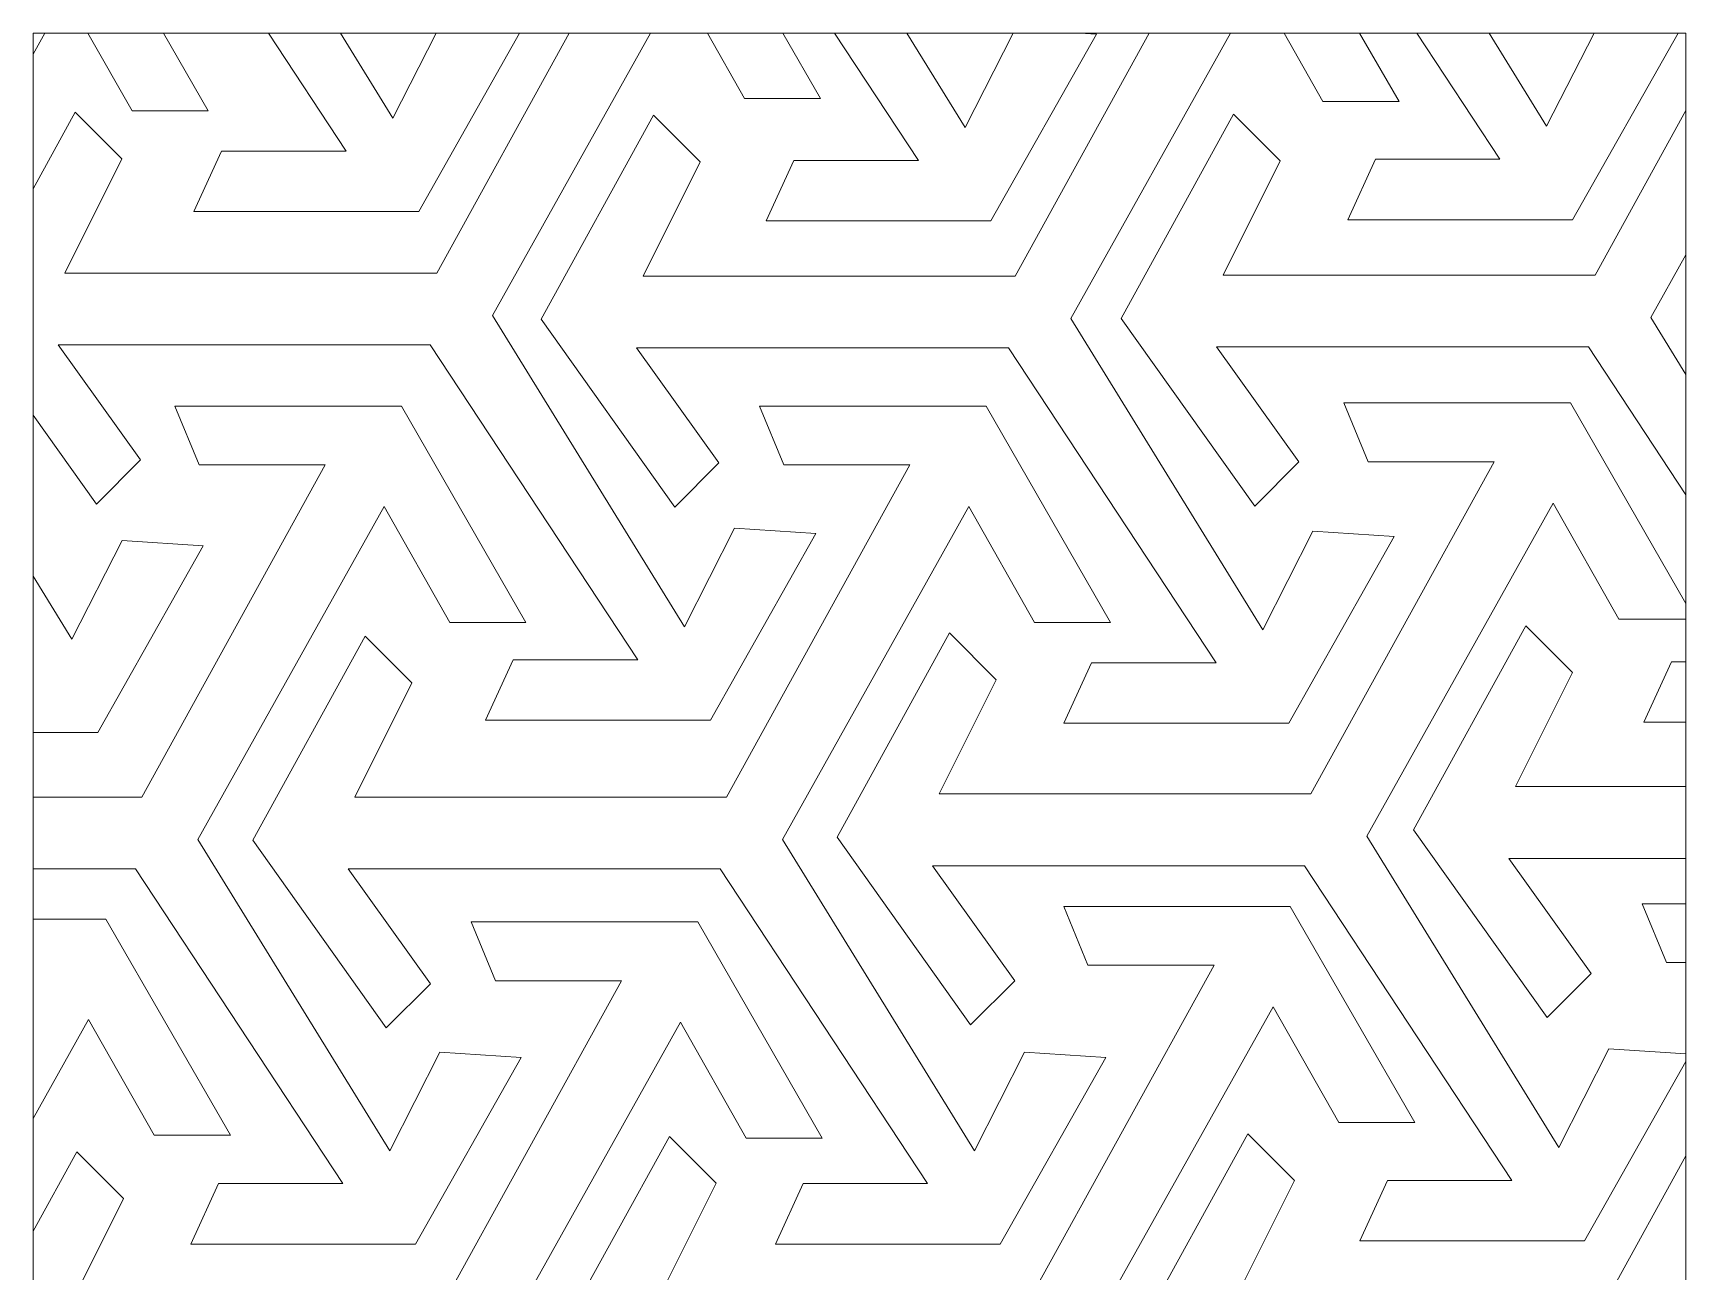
# Model space of a CAD drawing. Header units: centimetres. Extents: x -80 to 66, y -27 to 25.
# Drawn here: x 1.39 to 10.22, y 3.41 to 10.03 of the extents above; entities that cross this region are included whole.
import ezdxf

# ---------------------------------------------------------------- set-up
doc = ezdxf.new("R2010")
doc.units = ezdxf.units.CM
doc.header["$MEASUREMENT"] = 0
doc.layers.add('Layer 1', color=7, linetype='Continuous')

msp = doc.modelspace()

# ---------------------------------------------------------------- linework, layer by layer
at = {"layer": 'Layer 1', "lineweight": 20}
for points, knots in [([(4.25572, 10.03271), (4.25572, 10.03271), (3.54768, 8.75026), (3.54768, 8.75026), (3.54768, 8.75026), (1.56135, 8.75026), (1.56135, 8.75026), (1.56135, 8.75026), (1.86624, 9.36001), (1.86624, 9.36001), (1.86624, 9.36001), (1.61682, 9.60945), (1.61682, 9.60945), (1.61682, 9.60945), (1.39171, 9.2008), (1.39171, 9.2008)], [0, 0, 0, 0, 0.2, 0.2, 0.2, 0.4, 0.4, 0.4, 0.6, 0.6, 0.6, 0.8, 0.8, 0.8, 1, 1, 1, 1]), ([(1.39171, 10.03271), (1.39171, 10.03271), (10.22062, 10.03271), (10.22062, 10.03271), (10.22062, 10.03271), (10.22062, -6.52151), (10.22062, -6.52151), (10.22062, -6.52151), (1.39171, -6.52151), (1.39171, -6.52151), (1.39171, -6.52151), (1.39171, 10.03271), (1.39171, 10.03271)], [0, 0, 0, 0, 0.25, 0.25, 0.25, 0.5, 0.5, 0.5, 0.75, 0.75, 0.75, 1, 1, 1, 1]), ([(1.72976, 7.51644), (1.72976, 7.51644), (1.96534, 7.75201), (1.96534, 7.75201), (1.96534, 7.75201), (1.5265, 8.36641), (1.5265, 8.36641), (1.5265, 8.36641), (3.5128, 8.36641), (3.5128, 8.36641), (3.5128, 8.36641), (4.62144, 6.68497), (4.62144, 6.68497), (4.62144, 6.68497), (3.95626, 6.68497), (3.95626, 6.68497), (3.95626, 6.68497), (3.80844, 6.36161), (3.80844, 6.36161), (3.80844, 6.36161), (5.00946, 6.36161), (5.00946, 6.36161), (5.00946, 6.36161), (5.57302, 7.35938), (5.57302, 7.35938), (5.57302, 7.35938), (5.1388, 7.38711), (5.1388, 7.38711), (5.1388, 7.38711), (4.87088, 6.8605), (4.87088, 6.8605), (4.87088, 6.8605), (3.8454, 8.52347), (3.8454, 8.52347), (3.8454, 8.52347), (4.69019, 10.03271), (4.69019, 10.03271)], [0, 0, 0, 0, 0.0833333, 0.0833333, 0.0833333, 0.1666667, 0.1666667, 0.1666667, 0.25, 0.25, 0.25, 0.3333333, 0.3333333, 0.3333333, 0.4166667, 0.4166667, 0.4166667, 0.5, 0.5, 0.5, 0.5833333, 0.5833333, 0.5833333, 0.6666667, 0.6666667, 0.6666667, 0.75, 0.75, 0.75, 0.8333333, 0.8333333, 0.8333333, 0.9166667, 0.9166667, 0.9166667, 1, 1, 1, 1]), ([(1.68499, 10.03271), (1.68499, 10.03271), (1.92033, 9.61776), (1.92033, 9.61776), (1.92033, 9.61776), (2.32683, 9.61776), (2.32683, 9.61776), (2.32683, 9.61776), (2.08782, 10.03271), (2.08782, 10.03271)], [0, 0, 0, 0, 0.3333333, 0.3333333, 0.3333333, 0.6666667, 0.6666667, 0.6666667, 1, 1, 1, 1]), ([(2.6485, 10.03271), (2.6485, 10.03271), (3.06411, 9.40236), (3.06411, 9.40236), (3.06411, 9.40236), (2.39892, 9.40236), (2.39892, 9.40236), (2.39892, 9.40236), (2.25111, 9.079), (2.25111, 9.079), (2.25111, 9.079), (3.45213, 9.079), (3.45213, 9.079), (3.45213, 9.079), (3.9908, 10.03271), (3.9908, 10.03271)], [0, 0, 0, 0, 0.2, 0.2, 0.2, 0.4, 0.4, 0.4, 0.6, 0.6, 0.6, 0.8, 0.8, 0.8, 1, 1, 1, 1]), ([(3.54494, 10.03271), (3.54494, 10.03271), (3.31355, 9.5779), (3.31355, 9.5779), (3.31355, 9.5779), (3.03308, 10.03271), (3.03308, 10.03271)], [0, 0, 0, 0, 0.5, 0.5, 0.5, 1, 1, 1, 1]), ([(7.35378, 10.03271), (7.35378, 10.03271), (6.63696, 8.73435), (6.63696, 8.73435), (6.63696, 8.73435), (4.65064, 8.73435), (4.65064, 8.73435), (4.65064, 8.73435), (4.95552, 9.3441), (4.95552, 9.3441), (4.95552, 9.3441), (4.7061, 9.59354), (4.7061, 9.59354), (4.7061, 9.59354), (4.10556, 8.50337), (4.10556, 8.50337), (4.10556, 8.50337), (4.81904, 7.50053), (4.81904, 7.50053)], [0, 0, 0, 0, 0.1666667, 0.1666667, 0.1666667, 0.3333333, 0.3333333, 0.3333333, 0.5, 0.5, 0.5, 0.6666667, 0.6666667, 0.6666667, 0.8333333, 0.8333333, 0.8333333, 1, 1, 1, 1]), ([(4.81904, 7.50053), (4.81904, 7.50053), (5.05462, 7.7361), (5.05462, 7.7361), (5.05462, 7.7361), (4.61578, 8.3505), (4.61578, 8.3505), (4.61578, 8.3505), (6.60209, 8.3505), (6.60209, 8.3505), (6.60209, 8.3505), (7.71072, 6.66906), (7.71072, 6.66906), (7.71072, 6.66906), (7.04554, 6.66906), (7.04554, 6.66906), (7.04554, 6.66906), (6.89773, 6.3457), (6.89773, 6.3457), (6.89773, 6.3457), (8.09874, 6.3457), (8.09874, 6.3457), (8.09874, 6.3457), (8.6623, 7.34347), (8.6623, 7.34347), (8.6623, 7.34347), (8.22808, 7.3712), (8.22808, 7.3712), (8.22808, 7.3712), (7.96016, 6.84459), (7.96016, 6.84459), (7.96016, 6.84459), (6.93468, 8.50756), (6.93468, 8.50756), (6.93468, 8.50756), (7.78837, 10.03271), (7.78837, 10.03271)], [0, 0, 0, 0, 0.0833333, 0.0833333, 0.0833333, 0.1666667, 0.1666667, 0.1666667, 0.25, 0.25, 0.25, 0.3333333, 0.3333333, 0.3333333, 0.4166667, 0.4166667, 0.4166667, 0.5, 0.5, 0.5, 0.5833333, 0.5833333, 0.5833333, 0.6666667, 0.6666667, 0.6666667, 0.75, 0.75, 0.75, 0.8333333, 0.8333333, 0.8333333, 0.9166667, 0.9166667, 0.9166667, 1, 1, 1, 1]), ([(4.99405, 10.03271), (4.99405, 10.03271), (5.19219, 9.68336), (5.19219, 9.68336), (5.19219, 9.68336), (5.59868, 9.68336), (5.59868, 9.68336), (5.59868, 9.68336), (5.39746, 10.03271), (5.39746, 10.03271)], [0, 0, 0, 0, 0.3333333, 0.3333333, 0.3333333, 0.6666667, 0.6666667, 0.6666667, 1, 1, 1, 1]), ([(5.67205, 10.03271), (5.67205, 10.03271), (6.12044, 9.35265), (6.12044, 9.35265), (6.12044, 9.35265), (5.45525, 9.35265), (5.45525, 9.35265), (5.45525, 9.35265), (5.30744, 9.02929), (5.30744, 9.02929), (5.30744, 9.02929), (6.50846, 9.02929), (6.50846, 9.02929), (6.50846, 9.02929), (7.07201, 10.02707), (7.07201, 10.02707), (7.07201, 10.02707), (6.98366, 10.03271), (6.98366, 10.03271)], [0, 0, 0, 0, 0.1666667, 0.1666667, 0.1666667, 0.3333333, 0.3333333, 0.3333333, 0.5, 0.5, 0.5, 0.6666667, 0.6666667, 0.6666667, 0.8333333, 0.8333333, 0.8333333, 1, 1, 1, 1]), ([(6.62656, 10.03271), (6.62656, 10.03271), (6.36988, 9.52819), (6.36988, 9.52819), (6.36988, 9.52819), (6.05876, 10.03271), (6.05876, 10.03271)], [0, 0, 0, 0, 0.5, 0.5, 0.5, 1, 1, 1, 1]), ([(8.07431, 10.03271), (8.07431, 10.03271), (8.28147, 9.66745), (8.28147, 9.66745), (8.28147, 9.66745), (8.68797, 9.66745), (8.68797, 9.66745), (8.68797, 9.66745), (8.47758, 10.03271), (8.47758, 10.03271)], [0, 0, 0, 0, 0.3333333, 0.3333333, 0.3333333, 0.6666667, 0.6666667, 0.6666667, 1, 1, 1, 1]), ([(8.7829, 10.03271), (8.7829, 10.03271), (9.22718, 9.35888), (9.22718, 9.35888), (9.22718, 9.35888), (8.56199, 9.35888), (8.56199, 9.35888), (8.56199, 9.35888), (8.41418, 9.03552), (8.41418, 9.03552), (8.41418, 9.03552), (9.6152, 9.03552), (9.6152, 9.03552), (9.6152, 9.03552), (10.17842, 10.03271), (10.17842, 10.03271)], [0, 0, 0, 0, 0.2, 0.2, 0.2, 0.4, 0.4, 0.4, 0.6, 0.6, 0.6, 0.8, 0.8, 0.8, 1, 1, 1, 1]), ([(9.73013, 10.03271), (9.73013, 10.03271), (9.47662, 9.53442), (9.47662, 9.53442), (9.47662, 9.53442), (9.16934, 10.03271), (9.16934, 10.03271)], [0, 0, 0, 0, 0.5, 0.5, 0.5, 1, 1, 1, 1]), ([(10.22062, 9.61893), (10.22062, 9.61893), (9.73509, 8.7395), (9.73509, 8.7395), (9.73509, 8.7395), (7.74877, 8.7395), (7.74877, 8.7395), (7.74877, 8.7395), (8.05366, 9.34926), (8.05366, 9.34926), (8.05366, 9.34926), (7.80424, 9.5987), (7.80424, 9.5987), (7.80424, 9.5987), (7.20369, 8.50852), (7.20369, 8.50852), (7.20369, 8.50852), (7.91717, 7.50568), (7.91717, 7.50568)], [0, 0, 0, 0, 0.1666667, 0.1666667, 0.1666667, 0.3333333, 0.3333333, 0.3333333, 0.5, 0.5, 0.5, 0.6666667, 0.6666667, 0.6666667, 0.8333333, 0.8333333, 0.8333333, 1, 1, 1, 1]), ([(10.22062, 8.20815), (10.22062, 8.20815), (10.03281, 8.51271), (10.03281, 8.51271), (10.03281, 8.51271), (10.22062, 8.84824), (10.22062, 8.84824)], [0, 0, 0, 0, 0.5, 0.5, 0.5, 1, 1, 1, 1]), ([(7.91717, 7.50568), (7.91717, 7.50568), (8.15276, 7.74125), (8.15276, 7.74125), (8.15276, 7.74125), (7.71391, 8.35565), (7.71391, 8.35565), (7.71391, 8.35565), (9.70022, 8.35565), (9.70022, 8.35565), (9.70022, 8.35565), (10.22062, 7.56637), (10.22062, 7.56637)], [0, 0, 0, 0, 0.25, 0.25, 0.25, 0.5, 0.5, 0.5, 0.75, 0.75, 0.75, 1, 1, 1, 1]), ([(1.39171, 5.5675), (1.39171, 5.5675), (1.93858, 5.5675), (1.93858, 5.5675), (1.93858, 5.5675), (3.04722, 3.88606), (3.04722, 3.88606), (3.04722, 3.88606), (2.38203, 3.88606), (2.38203, 3.88606), (2.38203, 3.88606), (2.23422, 3.5627), (2.23422, 3.5627), (2.23422, 3.5627), (3.43524, 3.5627), (3.43524, 3.5627), (3.43524, 3.5627), (3.99879, 4.56048), (3.99879, 4.56048), (3.99879, 4.56048), (3.56457, 4.5882), (3.56457, 4.5882), (3.56457, 4.5882), (3.29666, 4.0616), (3.29666, 4.0616), (3.29666, 4.0616), (2.27117, 5.72456), (2.27117, 5.72456), (2.27117, 5.72456), (3.26689, 7.50346), (3.26689, 7.50346), (3.26689, 7.50346), (3.61796, 6.88445), (3.61796, 6.88445), (3.61796, 6.88445), (4.02446, 6.88445), (4.02446, 6.88445), (4.02446, 6.88445), (3.35928, 8.03929), (3.35928, 8.03929), (3.35928, 8.03929), (2.14899, 8.03929), (2.14899, 8.03929), (2.14899, 8.03929), (2.27835, 7.72517), (2.27835, 7.72517), (2.27835, 7.72517), (2.95278, 7.72517), (2.95278, 7.72517), (2.95278, 7.72517), (1.97346, 5.95135), (1.97346, 5.95135), (1.97346, 5.95135), (1.39171, 5.95135), (1.39171, 5.95135)], [0, 0, 0, 0, 0.0555556, 0.0555556, 0.0555556, 0.1111111, 0.1111111, 0.1111111, 0.1666667, 0.1666667, 0.1666667, 0.2222222, 0.2222222, 0.2222222, 0.2777778, 0.2777778, 0.2777778, 0.3333333, 0.3333333, 0.3333333, 0.3888889, 0.3888889, 0.3888889, 0.4444444, 0.4444444, 0.4444444, 0.5, 0.5, 0.5, 0.5555556, 0.5555556, 0.5555556, 0.6111111, 0.6111111, 0.6111111, 0.6666667, 0.6666667, 0.6666667, 0.7222222, 0.7222222, 0.7222222, 0.7777778, 0.7777778, 0.7777778, 0.8333333, 0.8333333, 0.8333333, 0.8888889, 0.8888889, 0.8888889, 0.9444444, 0.9444444, 0.9444444, 1, 1, 1, 1]), ([(3.27844, 4.71753), (3.27844, 4.71753), (3.51403, 4.9531), (3.51403, 4.9531), (3.51403, 4.9531), (3.07519, 5.5675), (3.07519, 5.5675), (3.07519, 5.5675), (5.06149, 5.5675), (5.06149, 5.5675), (5.06149, 5.5675), (6.17013, 3.88606), (6.17013, 3.88606), (6.17013, 3.88606), (5.50494, 3.88606), (5.50494, 3.88606), (5.50494, 3.88606), (5.35713, 3.5627), (5.35713, 3.5627), (5.35713, 3.5627), (6.55815, 3.5627), (6.55815, 3.5627), (6.55815, 3.5627), (7.12171, 4.56048), (7.12171, 4.56048), (7.12171, 4.56048), (6.68748, 4.5882), (6.68748, 4.5882), (6.68748, 4.5882), (6.41957, 4.0616), (6.41957, 4.0616), (6.41957, 4.0616), (5.39409, 5.72456), (5.39409, 5.72456), (5.39409, 5.72456), (6.38981, 7.50346), (6.38981, 7.50346), (6.38981, 7.50346), (6.74088, 6.88445), (6.74088, 6.88445), (6.74088, 6.88445), (7.14737, 6.88445), (7.14737, 6.88445), (7.14737, 6.88445), (6.48219, 8.03929), (6.48219, 8.03929), (6.48219, 8.03929), (5.2719, 8.03929), (5.2719, 8.03929), (5.2719, 8.03929), (5.40126, 7.72517), (5.40126, 7.72517), (5.40126, 7.72517), (6.07569, 7.72517), (6.07569, 7.72517), (6.07569, 7.72517), (5.09637, 5.95135), (5.09637, 5.95135), (5.09637, 5.95135), (3.11004, 5.95135), (3.11004, 5.95135), (3.11004, 5.95135), (3.41493, 6.56111), (3.41493, 6.56111), (3.41493, 6.56111), (3.16551, 6.81055), (3.16551, 6.81055), (3.16551, 6.81055), (2.56496, 5.72037), (2.56496, 5.72037), (2.56496, 5.72037), (3.27844, 4.71753), (3.27844, 4.71753)], [0, 0, 0, 0, 0.0416667, 0.0416667, 0.0416667, 0.0833333, 0.0833333, 0.0833333, 0.125, 0.125, 0.125, 0.1666667, 0.1666667, 0.1666667, 0.2083333, 0.2083333, 0.2083333, 0.25, 0.25, 0.25, 0.2916667, 0.2916667, 0.2916667, 0.3333333, 0.3333333, 0.3333333, 0.375, 0.375, 0.375, 0.4166667, 0.4166667, 0.4166667, 0.4583333, 0.4583333, 0.4583333, 0.5, 0.5, 0.5, 0.5416667, 0.5416667, 0.5416667, 0.5833333, 0.5833333, 0.5833333, 0.625, 0.625, 0.625, 0.6666667, 0.6666667, 0.6666667, 0.7083333, 0.7083333, 0.7083333, 0.75, 0.75, 0.75, 0.7916667, 0.7916667, 0.7916667, 0.8333333, 0.8333333, 0.8333333, 0.875, 0.875, 0.875, 0.9166667, 0.9166667, 0.9166667, 0.9583333, 0.9583333, 0.9583333, 1, 1, 1, 1]), ([(10.22062, 6.98506), (10.22062, 6.98506), (9.60353, 8.05639), (9.60353, 8.05639), (9.60353, 8.05639), (8.39325, 8.05639), (8.39325, 8.05639), (8.39325, 8.05639), (8.5226, 7.74227), (8.5226, 7.74227), (8.5226, 7.74227), (9.19704, 7.74227), (9.19704, 7.74227), (9.19704, 7.74227), (8.21772, 5.96845), (8.21772, 5.96845), (8.21772, 5.96845), (6.23139, 5.96845), (6.23139, 5.96845), (6.23139, 5.96845), (6.53628, 6.57821), (6.53628, 6.57821), (6.53628, 6.57821), (6.28686, 6.82765), (6.28686, 6.82765), (6.28686, 6.82765), (5.68631, 5.73747), (5.68631, 5.73747), (5.68631, 5.73747), (6.39979, 4.73463), (6.39979, 4.73463)], [0, 0, 0, 0, 0.1, 0.1, 0.1, 0.2, 0.2, 0.2, 0.3, 0.3, 0.3, 0.4, 0.4, 0.4, 0.5, 0.5, 0.5, 0.6, 0.6, 0.6, 0.7, 0.7, 0.7, 0.8, 0.8, 0.8, 0.9, 0.9, 0.9, 1, 1, 1, 1]), ([(10.22062, 4.579), (10.22062, 4.579), (9.80883, 4.6053), (9.80883, 4.6053), (9.80883, 4.6053), (9.54091, 4.0787), (9.54091, 4.0787), (9.54091, 4.0787), (8.51543, 5.74166), (8.51543, 5.74166), (8.51543, 5.74166), (9.51115, 7.52056), (9.51115, 7.52056), (9.51115, 7.52056), (9.86222, 6.90155), (9.86222, 6.90155), (9.86222, 6.90155), (10.22062, 6.90155), (10.22062, 6.90155)], [0, 0, 0, 0, 0.1666667, 0.1666667, 0.1666667, 0.3333333, 0.3333333, 0.3333333, 0.5, 0.5, 0.5, 0.6666667, 0.6666667, 0.6666667, 0.8333333, 0.8333333, 0.8333333, 1, 1, 1, 1]), ([(1.39171, 6.296), (1.39171, 6.296), (1.73761, 6.296), (1.73761, 6.296), (1.73761, 6.296), (2.30116, 7.29378), (2.30116, 7.29378), (2.30116, 7.29378), (1.86694, 7.32151), (1.86694, 7.32151), (1.86694, 7.32151), (1.59902, 6.7949), (1.59902, 6.7949), (1.59902, 6.7949), (1.39171, 7.13108), (1.39171, 7.13108)], [0, 0, 0, 0, 0.2, 0.2, 0.2, 0.4, 0.4, 0.4, 0.6, 0.6, 0.6, 0.8, 0.8, 0.8, 1, 1, 1, 1]), ([(10.22062, 6.00703), (10.22062, 6.00703), (9.31014, 6.00703), (9.31014, 6.00703), (9.31014, 6.00703), (9.61503, 6.61678), (9.61503, 6.61678), (9.61503, 6.61678), (9.36561, 6.86622), (9.36561, 6.86622), (9.36561, 6.86622), (8.76506, 5.77604), (8.76506, 5.77604), (8.76506, 5.77604), (9.47854, 4.77321), (9.47854, 4.77321)], [0, 0, 0, 0, 0.2, 0.2, 0.2, 0.4, 0.4, 0.4, 0.6, 0.6, 0.6, 0.8, 0.8, 0.8, 1, 1, 1, 1]), ([(10.22062, 6.67421), (10.22062, 6.67421), (10.14367, 6.67421), (10.14367, 6.67421), (10.14367, 6.67421), (9.99586, 6.35085), (9.99586, 6.35085), (9.99586, 6.35085), (10.22062, 6.35085), (10.22062, 6.35085)], [0, 0, 0, 0, 0.3333333, 0.3333333, 0.3333333, 0.6666667, 0.6666667, 0.6666667, 1, 1, 1, 1]), ([(6.39979, 4.73463), (6.39979, 4.73463), (6.63538, 4.9702), (6.63538, 4.9702), (6.63538, 4.9702), (6.19653, 5.5846), (6.19653, 5.5846), (6.19653, 5.5846), (8.18284, 5.5846), (8.18284, 5.5846), (8.18284, 5.5846), (9.29147, 3.90316), (9.29147, 3.90316), (9.29147, 3.90316), (8.62629, 3.90316), (8.62629, 3.90316), (8.62629, 3.90316), (8.47848, 3.5798), (8.47848, 3.5798), (8.47848, 3.5798), (9.6795, 3.5798), (9.6795, 3.5798), (9.6795, 3.5798), (10.22062, 4.53786), (10.22062, 4.53786)], [0, 0, 0, 0, 0.125, 0.125, 0.125, 0.25, 0.25, 0.25, 0.375, 0.375, 0.375, 0.5, 0.5, 0.5, 0.625, 0.625, 0.625, 0.75, 0.75, 0.75, 0.875, 0.875, 0.875, 1, 1, 1, 1]), ([(9.47854, 4.77321), (9.47854, 4.77321), (9.71413, 5.00878), (9.71413, 5.00878), (9.71413, 5.00878), (9.27528, 5.62318), (9.27528, 5.62318), (9.27528, 5.62318), (10.22062, 5.62318), (10.22062, 5.62318)], [0, 0, 0, 0, 0.3333333, 0.3333333, 0.3333333, 0.6666667, 0.6666667, 0.6666667, 1, 1, 1, 1]), ([(1.39171, 4.23383), (1.39171, 4.23383), (1.68799, 4.76315), (1.68799, 4.76315), (1.68799, 4.76315), (2.03906, 4.14415), (2.03906, 4.14415), (2.03906, 4.14415), (2.44556, 4.14415), (2.44556, 4.14415), (2.44556, 4.14415), (1.78037, 5.29898), (1.78037, 5.29898), (1.78037, 5.29898), (1.39171, 5.29898), (1.39171, 5.29898)], [0, 0, 0, 0, 0.2, 0.2, 0.2, 0.4, 0.4, 0.4, 0.6, 0.6, 0.6, 0.8, 0.8, 0.8, 1, 1, 1, 1]), ([(4.9036, 2.04506), (4.9036, 2.04506), (5.13919, 2.28062), (5.13919, 2.28062), (5.13919, 2.28062), (4.70035, 2.89502), (4.70035, 2.89502), (4.70035, 2.89502), (6.68665, 2.89502), (6.68665, 2.89502), (6.68665, 2.89502), (7.79529, 1.21358), (7.79529, 1.21358), (7.79529, 1.21358), (7.1301, 1.21358), (7.1301, 1.21358), (7.1301, 1.21358), (6.98229, 0.89022), (6.98229, 0.89022), (6.98229, 0.89022), (8.18331, 0.89022), (8.18331, 0.89022), (8.18331, 0.89022), (8.74687, 1.888), (8.74687, 1.888), (8.74687, 1.888), (8.31265, 1.91572), (8.31265, 1.91572), (8.31265, 1.91572), (8.04473, 1.38912), (8.04473, 1.38912), (8.04473, 1.38912), (7.01925, 3.05208), (7.01925, 3.05208), (7.01925, 3.05208), (8.01497, 4.83098), (8.01497, 4.83098), (8.01497, 4.83098), (8.36604, 4.21197), (8.36604, 4.21197), (8.36604, 4.21197), (8.77253, 4.21197), (8.77253, 4.21197), (8.77253, 4.21197), (8.10735, 5.36681), (8.10735, 5.36681), (8.10735, 5.36681), (6.89707, 5.36681), (6.89707, 5.36681), (6.89707, 5.36681), (7.02642, 5.05269), (7.02642, 5.05269), (7.02642, 5.05269), (7.70085, 5.05269), (7.70085, 5.05269), (7.70085, 5.05269), (6.72153, 3.27887), (6.72153, 3.27887), (6.72153, 3.27887), (4.7352, 3.27887), (4.7352, 3.27887), (4.7352, 3.27887), (5.04009, 3.88863), (5.04009, 3.88863), (5.04009, 3.88863), (4.79067, 4.13807), (4.79067, 4.13807), (4.79067, 4.13807), (4.19012, 3.04789), (4.19012, 3.04789), (4.19012, 3.04789), (4.9036, 2.04506), (4.9036, 2.04506)], [0, 0, 0, 0, 0.0416667, 0.0416667, 0.0416667, 0.0833333, 0.0833333, 0.0833333, 0.125, 0.125, 0.125, 0.1666667, 0.1666667, 0.1666667, 0.2083333, 0.2083333, 0.2083333, 0.25, 0.25, 0.25, 0.2916667, 0.2916667, 0.2916667, 0.3333333, 0.3333333, 0.3333333, 0.375, 0.375, 0.375, 0.4166667, 0.4166667, 0.4166667, 0.4583333, 0.4583333, 0.4583333, 0.5, 0.5, 0.5, 0.5416667, 0.5416667, 0.5416667, 0.5833333, 0.5833333, 0.5833333, 0.625, 0.625, 0.625, 0.6666667, 0.6666667, 0.6666667, 0.7083333, 0.7083333, 0.7083333, 0.75, 0.75, 0.75, 0.7916667, 0.7916667, 0.7916667, 0.8333333, 0.8333333, 0.8333333, 0.875, 0.875, 0.875, 0.9166667, 0.9166667, 0.9166667, 0.9583333, 0.9583333, 0.9583333, 1, 1, 1, 1]), ([(10.22062, 5.38147), (10.22062, 5.38147), (9.98714, 5.38147), (9.98714, 5.38147), (9.98714, 5.38147), (10.11649, 5.06736), (10.11649, 5.06736), (10.11649, 5.06736), (10.22062, 5.06736), (10.22062, 5.06736)], [0, 0, 0, 0, 0.3333333, 0.3333333, 0.3333333, 0.6666667, 0.6666667, 0.6666667, 1, 1, 1, 1]), ([(1.73832, 1.96254), (1.73832, 1.96254), (1.97391, 2.19811), (1.97391, 2.19811), (1.97391, 2.19811), (1.53507, 2.81251), (1.53507, 2.81251), (1.53507, 2.81251), (3.52137, 2.81251), (3.52137, 2.81251), (3.52137, 2.81251), (4.63001, 1.13107), (4.63001, 1.13107), (4.63001, 1.13107), (3.96482, 1.13107), (3.96482, 1.13107), (3.96482, 1.13107), (3.81701, 0.80771), (3.81701, 0.80771), (3.81701, 0.80771), (5.01803, 0.80771), (5.01803, 0.80771), (5.01803, 0.80771), (5.58159, 1.80549), (5.58159, 1.80549), (5.58159, 1.80549), (5.14736, 1.83321), (5.14736, 1.83321), (5.14736, 1.83321), (4.87945, 1.30661), (4.87945, 1.30661), (4.87945, 1.30661), (3.85397, 2.96957), (3.85397, 2.96957), (3.85397, 2.96957), (4.84969, 4.74847), (4.84969, 4.74847), (4.84969, 4.74847), (5.20075, 4.12946), (5.20075, 4.12946), (5.20075, 4.12946), (5.60725, 4.12946), (5.60725, 4.12946), (5.60725, 4.12946), (4.94207, 5.2843), (4.94207, 5.2843), (4.94207, 5.2843), (3.73178, 5.2843), (3.73178, 5.2843), (3.73178, 5.2843), (3.86114, 4.97018), (3.86114, 4.97018), (3.86114, 4.97018), (4.53557, 4.97018), (4.53557, 4.97018), (4.53557, 4.97018), (3.55625, 3.19636), (3.55625, 3.19636), (3.55625, 3.19636), (1.56992, 3.19636), (1.56992, 3.19636), (1.56992, 3.19636), (1.87481, 3.80612), (1.87481, 3.80612), (1.87481, 3.80612), (1.62539, 4.05556), (1.62539, 4.05556), (1.62539, 4.05556), (1.39171, 3.63136), (1.39171, 3.63136)], [0, 0, 0, 0, 0.0434783, 0.0434783, 0.0434783, 0.0869565, 0.0869565, 0.0869565, 0.1304348, 0.1304348, 0.1304348, 0.173913, 0.173913, 0.173913, 0.2173913, 0.2173913, 0.2173913, 0.2608696, 0.2608696, 0.2608696, 0.3043478, 0.3043478, 0.3043478, 0.3478261, 0.3478261, 0.3478261, 0.3913043, 0.3913043, 0.3913043, 0.4347826, 0.4347826, 0.4347826, 0.4782609, 0.4782609, 0.4782609, 0.5217391, 0.5217391, 0.5217391, 0.5652174, 0.5652174, 0.5652174, 0.6086957, 0.6086957, 0.6086957, 0.6521739, 0.6521739, 0.6521739, 0.6956522, 0.6956522, 0.6956522, 0.7391304, 0.7391304, 0.7391304, 0.7826087, 0.7826087, 0.7826087, 0.826087, 0.826087, 0.826087, 0.8695652, 0.8695652, 0.8695652, 0.9130435, 0.9130435, 0.9130435, 0.9565217, 0.9565217, 0.9565217, 1, 1, 1, 1]), ([(10.22062, 4.03439), (10.22062, 4.03439), (9.8116, 3.29354), (9.8116, 3.29354), (9.8116, 3.29354), (7.82528, 3.29354), (7.82528, 3.29354), (7.82528, 3.29354), (8.13017, 3.90329), (8.13017, 3.90329), (8.13017, 3.90329), (7.88074, 4.15273), (7.88074, 4.15273), (7.88074, 4.15273), (7.2802, 3.06255), (7.2802, 3.06255), (7.2802, 3.06255), (7.99368, 2.05972), (7.99368, 2.05972)], [0, 0, 0, 0, 0.1666667, 0.1666667, 0.1666667, 0.3333333, 0.3333333, 0.3333333, 0.5, 0.5, 0.5, 0.6666667, 0.6666667, 0.6666667, 0.8333333, 0.8333333, 0.8333333, 1, 1, 1, 1])]:
    msp.add_open_spline(points, degree=3, knots=knots, dxfattribs=at)
for points in [[(1.39171, 9.91956), (1.39171, 9.91956), (1.45505, 10.03271), (1.45505, 10.03271)], [(1.39171, 7.99159), (1.39171, 7.99159), (1.72976, 7.51644), (1.72976, 7.51644)]]:
    msp.add_open_spline(points, degree=3, dxfattribs=at)

doc.saveas('drawing.dxf')
